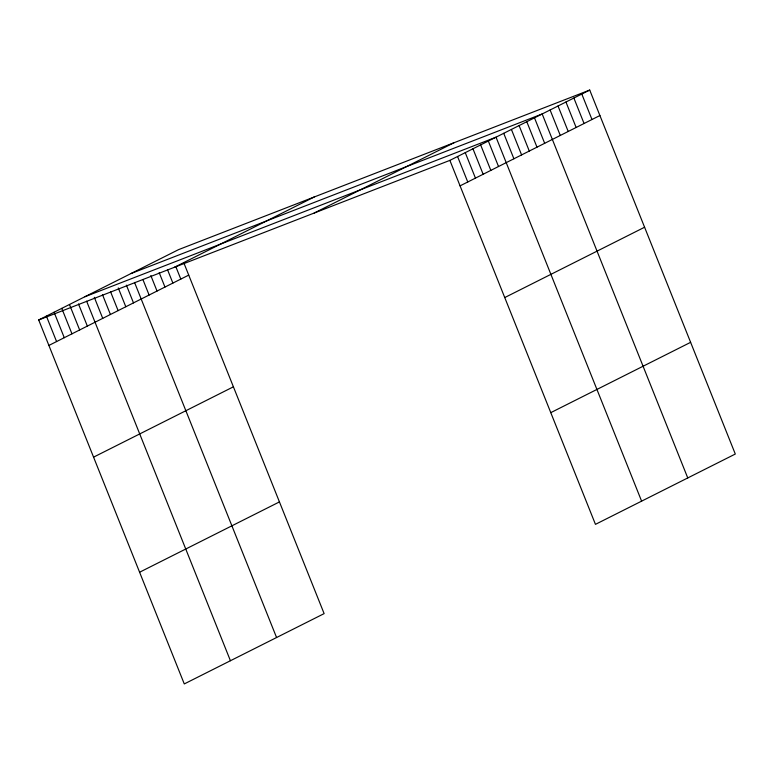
<?xml version="1.0" encoding="UTF-8"?>
<svg xmlns="http://www.w3.org/2000/svg" width="774" height="774" viewBox="0 0 774 774"><rect width="100%" height="100%" fill="white"/><g stroke="black" fill="none" stroke-linecap="round" stroke-linejoin="round"><path stroke-width="1.16" d="M183.854 262.928L324.122 613.618L184.28 683.935L38.7 319.962L178.542 249.644L589.72 90.065L735.3 454.038L595.458 524.356L449.878 160.382L589.72 90.065M174.392 267.301L314.234 196.983M48.888 345.436L188.73 275.109M314.196 213.043L454.028 142.726M460.066 185.857L599.908 115.529M93.567 457.144L233.409 386.816M504.745 297.564L644.587 227.237M139.601 572.228L279.443 501.91M550.778 412.648L690.621 342.331M131 273.551L542.177 113.972L687.757 477.945M84.85 296.761L496.028 137.182L641.607 501.146M38.7 319.962L449.878 160.382M581.796 94.051L591.984 119.515M573.873 98.037L584.06 123.501M565.949 102.013L576.137 127.487M558.025 105.999L568.213 131.474M550.101 109.985L560.289 135.46M534.486 117.841L544.673 143.306M526.794 121.712L536.982 147.176M519.102 125.572L529.29 151.046M511.411 129.442L521.599 154.916M503.719 133.312L513.907 158.776M488.336 141.042L498.524 166.516M480.644 144.912L490.832 170.386M472.953 148.782L483.14 174.256M465.261 152.652L475.449 178.117M457.569 156.522L467.757 181.987M175.93 266.914L180.806 279.095M167.561 269.797L172.883 283.081M159.202 272.671L164.959 287.067M150.833 275.554L157.035 291.053M142.909 279.53L149.111 295.039M134.541 282.413L276.57 637.524M126.404 285.171L133.496 302.895M118.267 287.938L125.804 306.756M110.576 291.798L118.112 310.626M102.449 294.565L110.421 314.496M94.312 297.322L102.729 318.366M86.62 301.192L230.429 660.735M78.484 303.95L87.346 326.096M69.466 304.492L79.654 329.966M61.775 308.362L71.963 333.836M54.083 312.232L64.271 337.696M46.392 316.102L56.579 341.566"/></g></svg>
